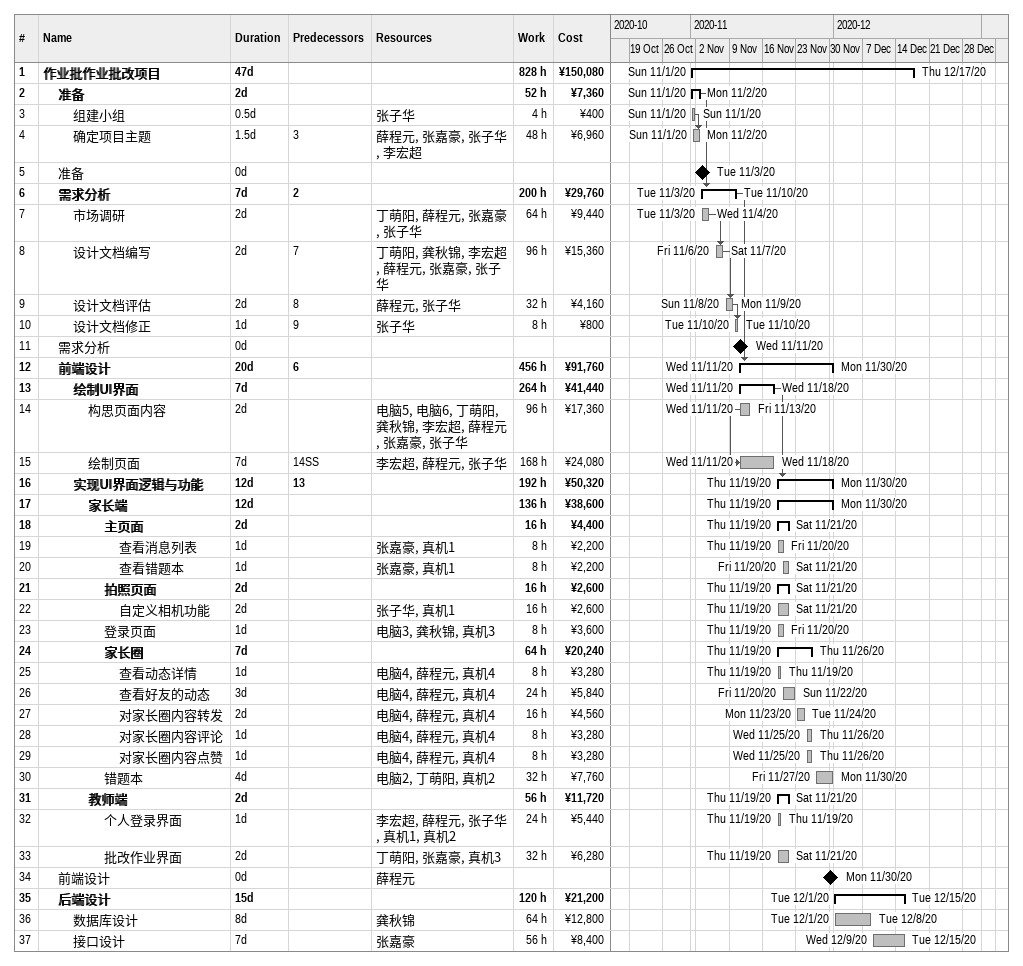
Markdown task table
| ID | Level | Task | Duration | Start | Finish | Predecessors | Resources | Work (h) | Cost (¥) |
|---|---|---|---|---|---|---|---|---|---|
| 1 | 1 | **作业批作业批改项目** | 47d | 2020-11-01 | 2020-12-17 |  |  | 828 | 150080 |
| 2 | 2 | **准备** | 2d | 2020-11-01 | 2020-11-02 |  |  | 52 | 7360 |
| 3 | 3 | 组建小组 | 0.5d | 2020-11-01 | 2020-11-01 |  | 张子华 | 4 | 400 |
| 4 | 3 | 确定项目主题 | 1.5d | 2020-11-01 | 2020-11-02 | 3 | 薛程元, 张嘉豪, 张子华, 李宏超 | 48 | 6960 |
| 5 | 2 | 准备 | 0d | 2020-11-03 | 2020-11-03 |  |  |  |  |
| 6 | 2 | **需求分析** | 7d | 2020-11-03 | 2020-11-10 | 2 |  | 200 | 29760 |
| 7 | 3 | 市场调研 | 2d | 2020-11-03 | 2020-11-04 |  | 丁萌阳, 薛程元, 张嘉豪, 张子华 | 64 | 9440 |
| 8 | 3 | 设计文档编写 | 2d | 2020-11-06 | 2020-11-07 | 7 | 丁萌阳, 龚秋锦, 李宏超, 薛程元, 张嘉豪, 张子华 | 96 | 15360 |
| 9 | 3 | 设计文档评估 | 2d | 2020-11-08 | 2020-11-09 | 8 | 薛程元, 张子华 | 32 | 4160 |
| 10 | 3 | 设计文档修正 | 1d | 2020-11-10 | 2020-11-10 | 9 | 张子华 | 8 | 800 |
| 11 | 2 | 需求分析 | 0d | 2020-11-11 | 2020-11-11 |  |  |  |  |
| 12 | 2 | **前端设计** | 20d | 2020-11-11 | 2020-11-30 | 6 |  | 456 | 91760 |
| 13 | 3 | **绘制UI界面** | 7d | 2020-11-11 | 2020-11-18 |  |  | 264 | 41440 |
| 14 | 4 | 构思页面内容 | 2d | 2020-11-11 | 2020-11-13 |  | 电脑5, 电脑6, 丁萌阳, 龚秋锦, 李宏超, 薛程元, 张嘉豪, 张子华 | 96 | 17360 |
| 15 | 4 | 绘制页面 | 7d | 2020-11-11 | 2020-11-18 | 14SS | 李宏超, 薛程元, 张子华 | 168 | 24080 |
| 16 | 3 | **实现UI界面逻辑与功能** | 12d | 2020-11-19 | 2020-11-30 | 13 |  | 192 | 50320 |
| 17 | 4 | **家长端** | 12d | 2020-11-19 | 2020-11-30 |  |  | 136 | 38600 |
| 18 | 5 | **主页面** | 2d | 2020-11-19 | 2020-11-21 |  |  | 16 | 4400 |
| 19 | 6 | 查看消息列表 | 1d | 2020-11-19 | 2020-11-20 |  | 张嘉豪, 真机1 | 8 | 2200 |
| 20 | 6 | 查看错题本 | 1d | 2020-11-20 | 2020-11-21 |  | 张嘉豪, 真机1 | 8 | 2200 |
| 21 | 5 | **拍照页面** | 2d | 2020-11-19 | 2020-11-21 |  |  | 16 | 2600 |
| 22 | 6 | 自定义相机功能 | 2d | 2020-11-19 | 2020-11-21 |  | 张子华, 真机1 | 16 | 2600 |
| 23 | 5 | 登录页面 | 1d | 2020-11-19 | 2020-11-20 |  | 电脑3, 龚秋锦, 真机3 | 8 | 3600 |
| 24 | 5 | **家长圈** | 7d | 2020-11-19 | 2020-11-26 |  |  | 64 | 20240 |
| 25 | 6 | 查看动态详情 | 1d | 2020-11-19 | 2020-11-19 |  | 电脑4, 薛程元, 真机4 | 8 | 3280 |
| 26 | 6 | 查看好友的动态 | 3d | 2020-11-20 | 2020-11-22 |  | 电脑4, 薛程元, 真机4 | 24 | 5840 |
| 27 | 6 | 对家长圈内容转发 | 2d | 2020-11-23 | 2020-11-24 |  | 电脑4, 薛程元, 真机4 | 16 | 4560 |
| 28 | 6 | 对家长圈内容评论 | 1d | 2020-11-25 | 2020-11-26 |  | 电脑4, 薛程元, 真机4 | 8 | 3280 |
| 29 | 6 | 对家长圈内容点赞 | 1d | 2020-11-25 | 2020-11-26 |  | 电脑4, 薛程元, 真机4 | 8 | 3280 |
| 30 | 5 | 错题本 | 4d | 2020-11-27 | 2020-11-30 |  | 电脑2, 丁萌阳, 真机2 | 32 | 7760 |
| 31 | 4 | **教师端** | 2d | 2020-11-19 | 2020-11-21 |  |  | 56 | 11720 |
| 32 | 5 | 个人登录界面 | 1d | 2020-11-19 | 2020-11-19 |  | 李宏超, 薛程元, 张子华, 真机1, 真机2 | 24 | 5440 |
| 33 | 5 | 批改作业界面 | 2d | 2020-11-19 | 2020-11-21 |  | 丁萌阳, 张嘉豪, 真机3 | 32 | 6280 |
| 34 | 2 | 前端设计 | 0d | 2020-11-30 | 2020-11-30 |  | 薛程元 |  |  |
| 35 | 2 | **后端设计** | 15d | 2020-12-01 | 2020-12-15 |  |  | 120 | 21200 |
| 36 | 3 | 数据库设计 | 8d | 2020-12-01 | 2020-12-08 |  | 龚秋锦 | 64 | 12800 |
| 37 | 3 | 接口设计 | 7d | 2020-12-09 | 2020-12-15 |  | 张嘉豪 | 56 | 8400 |
